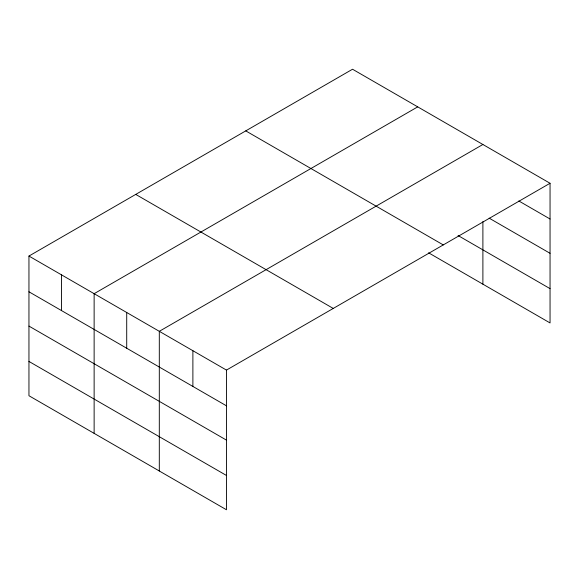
<?xml version="1.0" encoding="UTF-8"?>
<svg xmlns="http://www.w3.org/2000/svg" width="579" height="579" viewBox="0 0 579 579"><rect width="100%" height="100%" fill="white"/><g stroke="black" fill="none" stroke-linecap="round" stroke-linejoin="round"><path stroke-width="0.87" d="M28.95 256.056L226.461 370.09L226.461 509.766L28.95 395.732L28.95 256.056L352.539 69.234L550.05 183.268L550.05 322.944L428.583 252.813M417.72 106.862L94.131 293.691L94.131 433.367M482.893 144.497L159.305 331.318L159.305 470.995M226.461 370.09L550.05 183.268M518.813 200.964L550.05 219M489.146 218.138L550.05 253.298M458.069 235.537L550.05 288.639M245.757 130.883L443.268 244.917M135.732 194.406L333.243 308.433M28.95 291.787L226.461 405.821M28.95 326.093L226.461 440.12M28.95 361.434L226.461 475.468M482.893 221.598L482.893 284.173M192.887 350.7L192.887 386.432M126.714 312.501L126.714 348.232M61.54 274.873L61.54 310.605"/></g></svg>
